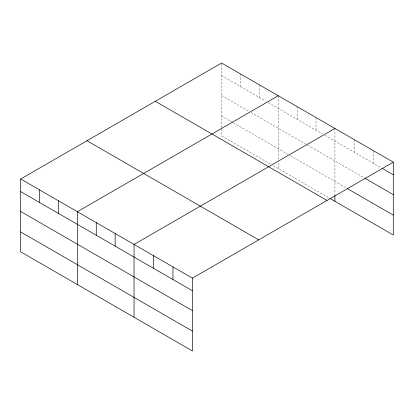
<?xml version="1.0" encoding="UTF-8"?>
<svg xmlns="http://www.w3.org/2000/svg" width="414" height="414" viewBox="0 0 414 414"><rect width="100%" height="100%" fill="white"/><g stroke="black" fill="none" stroke-linecap="round" stroke-linejoin="round"><path stroke-width="0.31" stroke-dasharray="2.07 1.55" d="M221.578 127.522L221.578 63.026M221.578 75.643L266.021 101.306M268.246 102.589L322.692 134.022M324.912 135.306L381.625 168.043M221.578 95.515L248.798 111.231M251.024 112.515L307.136 144.91M307.69 145.231L364.387 177.963M221.578 115.987L232.689 122.404M233.242 122.725L288.248 154.479M290.468 155.762L346.037 187.842M270.466 164.084L221.578 135.859L221.578 128.164M273.245 165.688L329.358 198.083M373.837 150.929L373.837 163.551M354.374 139.694L354.374 152.316M334.916 128.459L334.916 194.88M316.027 117.555L316.027 130.172M297.133 106.646L297.133 119.268M278.244 95.743L278.244 159.602M278.244 162.805L278.244 168.576M259.355 84.834L259.355 97.456M240.467 73.93L240.467 86.547"/><path stroke-width="0.62" d="M393.3 162.169L221.578 63.026L20.7 178.998L20.7 251.831L192.422 350.974L192.422 278.141L393.3 162.169L393.3 235.002L329.911 198.404M278.244 95.743L77.366 211.714L77.366 284.547M334.916 128.459L134.038 244.436L134.038 317.269M382.179 168.363L393.3 174.786M364.941 178.284L393.3 194.658M347.149 188.484L393.3 215.13M155.286 101.295L327.008 200.438M86.992 140.729L258.714 239.872M20.7 178.998L192.422 278.141M20.7 191.62L192.422 290.763M20.7 211.487L192.422 310.635M20.7 231.964L192.422 331.107M334.916 195.522L334.916 201.292M172.959 266.906L172.959 279.528M153.501 255.671L153.501 268.288M115.149 233.527L115.149 246.149M96.26 222.623L96.26 235.24M58.477 200.811L58.477 213.427M39.589 189.907L39.589 202.524"/></g></svg>
